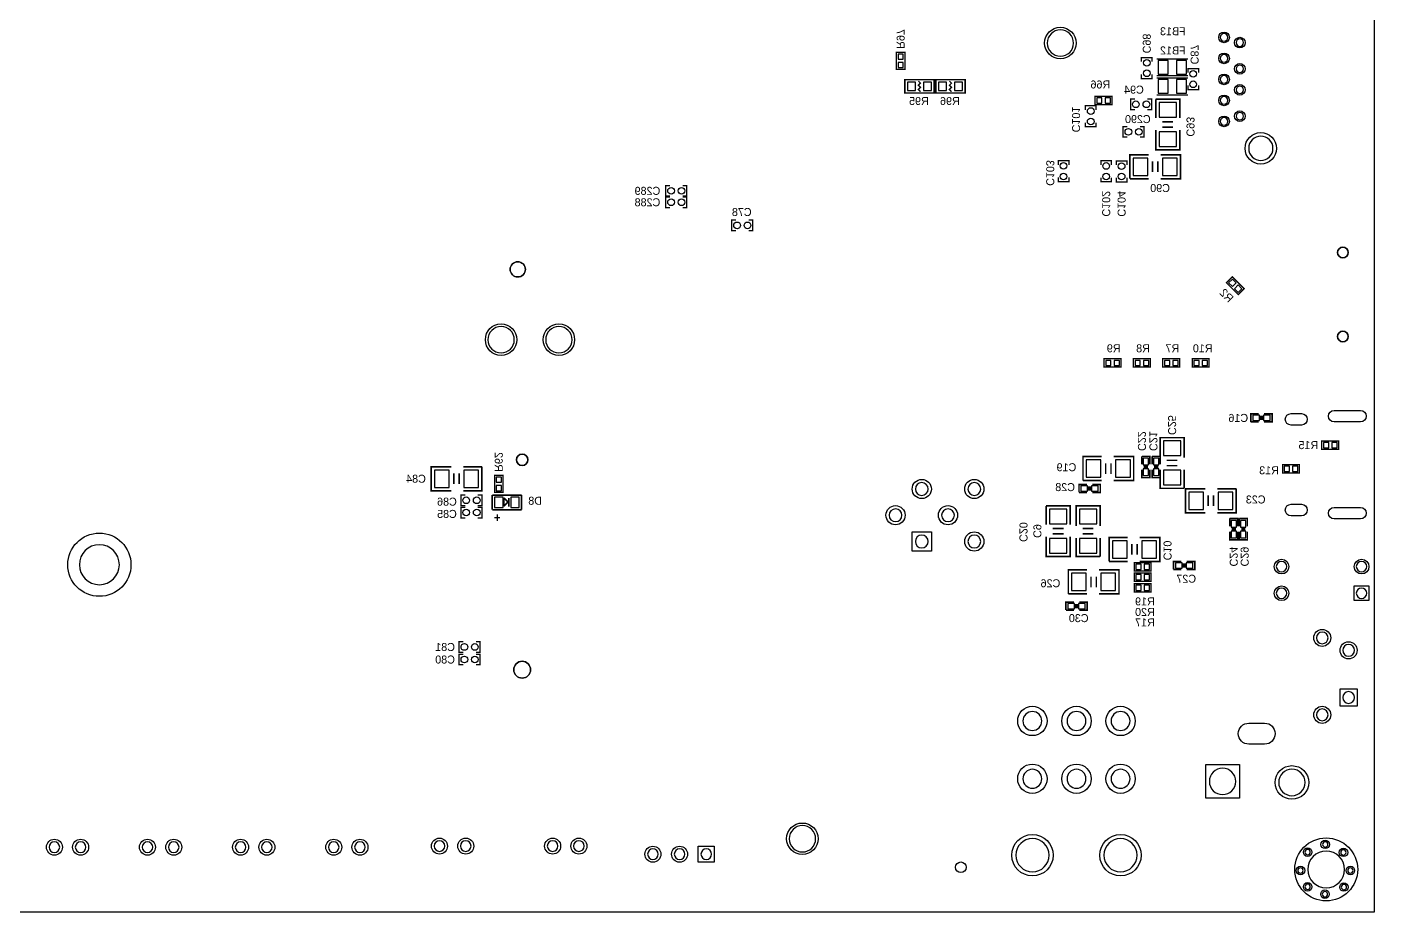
# Model space of a CAD drawing. Extents: x 0 to 254, y 0 to 180.
# Drawn here: x 125.8 to 254, y 0 to 84.3 of the extents above; entities that cross this region are included whole.
import ezdxf

# ---------------------------------------------------------------- set-up
doc = ezdxf.new("R2010")
doc.units = 0
for name, color, linetype in [('BG_DRILLHOLE', 1, 'CONTINUOUS'), ('BG_OUTLINE', 2, 'CONTINUOUS'), ('PG_SILKSCREEN_BOTTOM', 6, 'CONTINUOUS'), ('PIN_BOTTOM', 8, 'CONTINUOUS'), ('RD_SILKSCREEN_BOTTOM', 7, 'CONTINUOUS')]:
    doc.layers.add(name, color=color, linetype=linetype)

msp = doc.modelspace()

# ---------------------------------------------------------------- linework, layer by layer
at = {"layer": 'BG_DRILLHOLE'}
for points in [[(225.39579, 82.771742, 1), (222.88119, 82.771742, 1)], [(240.075466, 83.311238, 1), (239.364266, 83.311238, 1)], [(241.57559, 82.811112, 1), (240.86439, 82.811112, 1)], [(240.075466, 81.311242, 1), (239.364266, 81.311242, 1)], [(240.075466, 79.311246, 1), (239.364266, 79.311246, 1)], [(241.57559, 80.311244, 1), (240.86439, 80.311244, 1)], [(241.57559, 78.311248, 1), (240.86439, 78.311248, 1)], [(240.075466, 77.31125, 1), (239.364266, 77.31125, 1)], [(241.57559, 75.811126, 1), (240.86439, 75.811126, 1)], [(240.075466, 75.311254, 1), (239.364266, 75.311254, 1)], [(244.375686, 72.741282, 1), (242.064286, 72.741282, 1)], [(251.542296, 62.827408, 1), (250.526296, 62.827408, 1)], [(173.20006, 61.215524, 1), (171.75226, 61.215524, 1)], [(172.150532, 54.51602, 1), (169.635932, 54.51602, 1)], [(177.650394, 54.51602, 1), (175.135794, 54.51602, 1)], [(251.542296, 54.826408, 1), (250.526296, 54.826408, 1)], [(173.443138, 43.082972, 1), (172.350938, 43.082972, 1)], [(211.55152, 40.29456, 1), (210.33232, 40.29456, 1)], [(216.55024, 40.29456, 1), (215.33104, 40.29456, 1)], [(209.05216, 37.7952, 1), (207.83296, 37.7952, 1)], [(214.05088, 37.7952, 1), (212.83168, 37.7952, 1)], [(134.551928, 33.082992, 1), (130.741928, 33.082992, 1)], [(211.55152, 35.29584, 1), (210.33232, 35.29584, 1)], [(216.55024, 35.29584, 1), (215.33104, 35.29584, 1)], [(245.691914, 32.90316, 1), (244.69217, 32.90316, 1)], [(253.311914, 32.90316, 1), (252.31217, 32.90316, 1)], [(245.691914, 30.36316, 1), (244.69217, 30.36316, 1)], [(253.311914, 30.36316, 1), (252.31217, 30.36316, 1)], [(249.622818, 26.115518, 1), (248.505218, 26.115518, 1)], [(252.135386, 24.929846, 1), (251.017786, 24.929846, 1)], [(173.697138, 23.083012, 1), (172.096938, 23.083012, 1)], [(252.135386, 20.437094, 1), (251.017786, 20.437094, 1)], [(249.622818, 18.786856, 1), (248.505218, 18.786856, 1)], [(222.37192, 18.200116, 1), (220.56852, 18.200116, 1)], [(226.57181, 18.200116, 1), (224.76841, 18.200116, 1)], [(230.7717, 18.200116, 1), (228.9683, 18.200116, 1)], [(222.37192, 12.7, 1), (220.56852, 12.7, 1)], [(226.57181, 12.7, 1), (224.76841, 12.7, 1)], [(230.7717, 12.7, 1), (228.9683, 12.7, 1)], [(240.83518, 12.446, 1), (238.32058, 12.446, 1)], [(247.43918, 12.3444, 1), (244.92458, 12.3444, 1)], [(200.83399, 6.985, 1), (198.31939, 6.985, 1)], [(128.870964, 6.181344, 1), (127.854964, 6.181344, 1)], [(131.370324, 6.181344, 1), (130.354324, 6.181344, 1)], [(137.735564, 6.181344, 1), (136.719564, 6.181344, 1)], [(140.234924, 6.181344, 1), (139.218924, 6.181344, 1)], [(146.600164, 6.181344, 1), (145.584164, 6.181344, 1)], [(149.099524, 6.181344, 1), (148.083524, 6.181344, 1)], [(155.464764, 6.181344, 1), (154.448764, 6.181344, 1)], [(157.964124, 6.181344, 1), (156.948124, 6.181344, 1)], [(165.534594, 6.285992, 1), (164.518594, 6.285992, 1)], [(168.033954, 6.285992, 1), (167.017954, 6.285992, 1)], [(176.308766, 6.285992, 1), (175.292766, 6.285992, 1)], [(178.808126, 6.285992, 1), (177.792126, 6.285992, 1)], [(223.06661, 5.417058, 1), (219.89161, 5.417058, 1)], [(231.44861, 5.417058, 1), (228.27361, 5.417058, 1)], [(249.60834, 6.44652, 1), (249.10034, 6.44652, 1)], [(185.853578, 5.511292, 1), (184.837578, 5.511292, 1)], [(188.393578, 5.511292, 1), (187.377578, 5.511292, 1)], [(190.933578, 5.511292, 1), (189.917578, 5.511292, 1)], [(247.93194, 5.70992, 1), (247.42394, 5.70992, 1)], [(251.19584, 4.064, 1), (247.69064, 4.064, 1)], [(251.33554, 5.68452, 1), (250.82754, 5.68452, 1)], [(247.24614, 3.95732, 1), (246.73814, 3.95732, 1)], [(251.99594, 3.95732, 1), (251.48794, 3.95732, 1)], [(247.93194, 2.40792, 1), (247.42394, 2.40792, 1)], [(251.38634, 2.38252, 1), (250.87834, 2.38252, 1)], [(249.58294, 1.69672, 1), (249.07494, 1.69672, 1)]]:
    msp.add_lwpolyline(points, format="xyb", close=True, dxfattribs=at)
at = {"layer": 'BG_OUTLINE'}
msp.add_lwpolyline([(0, 180.34), (254, 180.34), (254, 0), (0, 0)], close=True, dxfattribs=at)
at = {"layer": 'PG_SILKSCREEN_BOTTOM'}
for points, const_width in [([(208.53146, 81.8769), (209.32902, 81.8769), (209.32902, 80.2767), (208.53146, 80.2767), (208.53146, 81.8769)], 0.127), ([(232.859326, 80.990948), (232.859326, 81.390998), (231.859074, 81.390998), (231.859074, 80.990948)], 0.127), ([(233.29646, 81.2673), (236.29874, 81.2673)], 0.127), ([(232.859326, 79.791052), (232.859326, 79.391002), (231.859074, 79.391002), (231.859074, 79.791052)], 0.127), ([(236.29874, 79.6671), (233.29646, 79.6671)], 0.127), ([(237.287562, 79.942944), (237.287562, 80.342994), (236.28731, 80.342994), (236.28731, 79.942944)], 0.127), ([(209.318352, 78.016862), (212.112352, 78.016862), (212.112352, 79.286862), (209.318352, 79.286862), (209.318352, 78.016862)], 0.1524), ([(210.615276, 79.151988), (210.815428, 78.951836), (210.615276, 78.751938), (210.815428, 78.551786), (210.615276, 78.351888), (210.815428, 78.151736)], 0.127), ([(212.270848, 78.016862), (215.064848, 78.016862), (215.064848, 79.286862), (212.270848, 79.286862), (212.270848, 78.016862)], 0.1524), ([(213.567772, 79.151988), (213.767924, 78.951836), (213.567772, 78.751938), (213.767924, 78.551786), (213.567772, 78.351888), (213.767924, 78.151736)], 0.127), ([(233.29646, 79.4385), (236.29874, 79.4385)], 0.127), ([(237.287562, 78.743048), (237.287562, 78.342998), (236.28731, 78.342998), (236.28731, 78.743048)], 0.127), ([(229.0445, 77.700378), (229.0445, 76.902818), (227.4443, 76.902818), (227.4443, 77.700378), (229.0445, 77.700378)], 0.127), ([(231.225852, 77.436726), (230.825802, 77.436726), (230.825802, 76.436474), (231.225852, 76.436474)], 0.127), ([(232.425748, 77.436726), (232.825798, 77.436726), (232.825798, 76.436474), (232.425748, 76.436474)], 0.127), ([(235.5088, 75.6412), (235.5088, 77.4192), (233.2228, 77.4192)], 0.1524), ([(233.2228, 77.4192), (233.2228, 75.6412)], 0.1524), ([(236.29874, 77.8383), (233.29646, 77.8383)], 0.127), ([(226.525074, 76.393548), (226.525074, 76.793598), (227.525326, 76.793598), (227.525326, 76.393548)], 0.127), ([(226.525074, 75.193652), (226.525074, 74.793602), (227.525326, 74.793602), (227.525326, 75.193652)], 0.127), ([(230.50754, 74.810366), (230.10749, 74.810366), (230.10749, 73.810114), (230.50754, 73.810114)], 0.127), ([(231.707436, 74.810366), (232.107486, 74.810366), (232.107486, 73.810114), (231.707436, 73.810114)], 0.127), ([(233.2228, 74.4982), (233.2228, 72.5932), (235.5088, 72.5932), (235.5088, 74.4982)], 0.1524), ([(233.8578, 75.2602), (234.8738, 75.2602)], 0.1524), ([(233.8578, 74.7522), (234.8738, 74.7522)], 0.1524), ([(232.537, 72.136), (230.759, 72.136), (230.759, 69.85)], 0.1524), ([(233.68, 69.85), (235.585, 69.85), (235.585, 72.136), (233.68, 72.136)], 0.1524), ([(223.942148, 71.16953), (223.942148, 71.56958), (224.9424, 71.56958), (224.9424, 71.16953)], 0.127), ([(228.998526, 71.161148), (228.998526, 71.561198), (227.998274, 71.561198), (227.998274, 71.161148)], 0.127), ([(230.466646, 71.152766), (230.466646, 71.552816), (229.466394, 71.552816), (229.466394, 71.152766)], 0.127), ([(232.918, 70.485), (232.918, 71.501)], 0.1524), ([(233.426, 70.485), (233.426, 71.501)], 0.1524), ([(186.971178, 68.195698), (186.571128, 68.195698), (186.571128, 69.19595), (186.971178, 69.19595)], 0.127), ([(188.171074, 68.195698), (188.571124, 68.195698), (188.571124, 69.19595), (188.171074, 69.19595)], 0.127), ([(223.942148, 69.969634), (223.942148, 69.569584), (224.9424, 69.569584), (224.9424, 69.969634)], 0.127), ([(228.998526, 69.961252), (228.998526, 69.561202), (227.998274, 69.561202), (227.998274, 69.961252)], 0.127), ([(230.466646, 69.95287), (230.466646, 69.55282), (229.466394, 69.55282), (229.466394, 69.95287)], 0.127), ([(230.759, 69.85), (232.537, 69.85)], 0.1524), ([(186.971178, 67.105022), (186.571128, 67.105022), (186.571128, 68.105274), (186.971178, 68.105274)], 0.127), ([(188.171074, 67.105022), (188.571124, 67.105022), (188.571124, 68.105274), (188.171074, 68.105274)], 0.127), ([(193.253868, 65.90792), (192.853818, 65.90792), (192.853818, 64.907668), (193.253868, 64.907668)], 0.127), ([(194.453764, 65.90792), (194.853814, 65.90792), (194.853814, 64.907668), (194.453764, 64.907668)], 0.127), ([(239.94364, 59.940698), (240.507774, 60.504832), (241.639344, 59.373262), (241.07521, 58.809128), (239.94364, 59.940698)], 0.127), ([(229.90302, 52.69992), (229.90302, 51.90236), (228.30282, 51.90236), (228.30282, 52.69992), (229.90302, 52.69992)], 0.127), ([(232.69702, 52.69992), (232.69702, 51.90236), (231.09682, 51.90236), (231.09682, 52.69992), (232.69702, 52.69992)], 0.127), ([(235.49102, 52.69992), (235.49102, 51.90236), (233.89082, 51.90236), (233.89082, 52.69992), (235.49102, 52.69992)], 0.127), ([(238.28502, 52.69992), (238.28502, 51.90236), (236.68482, 51.90236), (236.68482, 52.69992), (238.28502, 52.69992)], 0.127), ([(243.0272, 47.4472), (242.2652, 47.4472), (242.2652, 46.6852)], 0.1524), ([(243.5352, 46.6852), (244.2972, 46.6852), (244.2972, 47.4472), (243.5352, 47.4472)], 0.1524), ([(242.2652, 46.6852), (243.0272, 46.6852)], 0.1524), ([(243.205, 46.863), (243.205, 47.2694)], 0.1524), ([(243.3574, 46.863), (243.3574, 47.2694)], 0.1524), ([(235.9152, 43.2816), (235.9152, 45.1866), (233.6292, 45.1866), (233.6292, 43.2816)], 0.1524), ([(250.62815, 44.876212), (250.62815, 44.078652), (249.02795, 44.078652), (249.02795, 44.876212), (250.62815, 44.876212)], 0.127), ([(166.1414, 42.418), (164.2364, 42.418), (164.2364, 40.132), (166.1414, 40.132)], 0.1524), ([(167.2844, 40.132), (169.0624, 40.132), (169.0624, 42.418)], 0.1524), ([(169.0624, 42.418), (167.2844, 42.418)], 0.1524), ([(228.0666, 43.3832), (226.2886, 43.3832), (226.2886, 41.0972)], 0.1524), ([(228.4476, 41.7322), (228.4476, 42.7482)], 0.1524), ([(228.9556, 41.7322), (228.9556, 42.7482)], 0.1524), ([(229.2096, 41.0972), (231.1146, 41.0972), (231.1146, 43.3832), (229.2096, 43.3832)], 0.1524), ([(232.664, 42.6466), (232.664, 43.4086), (231.902, 43.4086)], 0.1524), ([(231.902, 43.4086), (231.902, 42.6466)], 0.1524), ([(232.0798, 42.4688), (232.4862, 42.4688)], 0.1524), ([(232.0798, 42.3164), (232.4862, 42.3164)], 0.1524), ([(233.6292, 42.6466), (233.6292, 43.4086), (232.8672, 43.4086)], 0.1524), ([(232.8672, 43.4086), (232.8672, 42.6466)], 0.1524), ([(233.045, 42.4688), (233.4514, 42.4688)], 0.1524), ([(233.045, 42.3164), (233.4514, 42.3164)], 0.1524), ([(235.2802, 43.0276), (234.2642, 43.0276)], 0.1524), ([(235.2802, 42.5196), (234.2642, 42.5196)], 0.1524), ([(245.285768, 41.806876), (245.285768, 42.604436), (246.885968, 42.604436), (246.885968, 41.806876), (245.285768, 41.806876)], 0.127), ([(166.3954, 41.783), (166.3954, 40.767)], 0.1524), ([(166.9034, 41.783), (166.9034, 40.767)], 0.1524), ([(171.068492, 39.98595), (170.270932, 39.98595), (170.270932, 41.58615), (171.068492, 41.58615), (171.068492, 39.98595)], 0.127), ([(226.2886, 41.0972), (228.0666, 41.0972)], 0.1524), ([(231.902, 42.1386), (231.902, 41.3766), (232.664, 41.3766), (232.664, 42.1386)], 0.1524), ([(232.8672, 42.1386), (232.8672, 41.3766), (233.6292, 41.3766), (233.6292, 42.1386)], 0.1524), ([(233.6292, 42.1386), (233.6292, 40.3606), (235.9152, 40.3606)], 0.1524), ([(235.9152, 40.3606), (235.9152, 42.1386)], 0.1524), ([(167.471852, 39.717726), (167.071802, 39.717726), (167.071802, 38.717474), (167.471852, 38.717474)], 0.127), ([(168.671748, 39.717726), (169.071798, 39.717726), (169.071798, 38.717474), (168.671748, 38.717474)], 0.127), ([(170.044872, 39.71671), (172.844714, 39.71671)], 0.1524), ([(170.044872, 38.316662), (170.044872, 39.71671)], 0.1524), ([(172.844714, 39.71671), (172.844714, 38.316662)], 0.1524), ([(226.6696, 40.730424), (225.9076, 40.730424), (225.9076, 39.968424)], 0.1524), ([(225.9076, 39.968424), (226.6696, 39.968424)], 0.1524), ([(226.8474, 40.146224), (226.8474, 40.552624)], 0.1524), ([(226.9998, 40.146224), (226.9998, 40.552624)], 0.1524), ([(227.1776, 39.968424), (227.9396, 39.968424), (227.9396, 40.730424), (227.1776, 40.730424)], 0.1524), ([(237.95228, 40.315388), (236.04728, 40.315388), (236.04728, 38.029388), (237.95228, 38.029388)], 0.1524), ([(239.09528, 38.029388), (240.87328, 38.029388), (240.87328, 40.315388)], 0.1524), ([(240.87328, 40.315388), (239.09528, 40.315388)], 0.1524), ([(167.471852, 38.549326), (167.071802, 38.549326), (167.071802, 37.549074), (167.471852, 37.549074)], 0.127), ([(168.671748, 38.549326), (169.071798, 38.549326), (169.071798, 37.549074), (168.671748, 37.549074)], 0.127), ([(171.152312, 39.448486), (171.533312, 39.067486)], 0.1524), ([(171.152312, 38.661086), (171.152312, 39.448486)], 0.1524), ([(171.533312, 39.042086), (171.152312, 38.661086)], 0.1524), ([(171.533312, 39.067486), (171.533312, 39.042086)], 0.1524), ([(171.634912, 38.610286), (171.634912, 39.448486)], 0.1524), ([(225.0694, 36.9062), (225.0694, 38.6842), (222.7834, 38.6842)], 0.1524), ([(222.7834, 38.6842), (222.7834, 36.9062)], 0.1524), ([(227.9142, 36.7792), (227.9142, 38.6842), (225.6282, 38.6842), (225.6282, 36.7792)], 0.1524), ([(238.20628, 39.680388), (238.20628, 38.664388)], 0.1524), ([(238.71428, 39.680388), (238.71428, 38.664388)], 0.1524), ([(172.844714, 38.316662), (170.044872, 38.316662)], 0.1524), ([(170.25112, 37.568886), (170.78452, 37.568886)], 0.1524), ([(170.53052, 37.238686), (170.53052, 37.899086)], 0.1524), ([(241.0206, 36.7284), (241.0206, 37.4904), (240.2586, 37.4904)], 0.1524), ([(240.2586, 37.4904), (240.2586, 36.7284)], 0.1524), ([(241.935, 36.7284), (241.935, 37.4904), (241.173, 37.4904)], 0.1524), ([(241.173, 37.4904), (241.173, 36.7284)], 0.1524), ([(223.4184, 36.5252), (224.4344, 36.5252)], 0.1524), ([(223.4184, 36.0172), (224.4344, 36.0172)], 0.1524), ([(227.2792, 36.5252), (226.2632, 36.5252)], 0.1524), ([(227.2792, 36.0172), (226.2632, 36.0172)], 0.1524), ([(240.2586, 36.2204), (240.2586, 35.4584), (241.0206, 35.4584), (241.0206, 36.2204)], 0.1524), ([(240.4364, 36.5506), (240.8428, 36.5506)], 0.1524), ([(240.4364, 36.3982), (240.8428, 36.3982)], 0.1524), ([(241.173, 36.2204), (241.173, 35.4584), (241.935, 35.4584), (241.935, 36.2204)], 0.1524), ([(241.3508, 36.5506), (241.7572, 36.5506)], 0.1524), ([(241.3508, 36.3982), (241.7572, 36.3982)], 0.1524), ([(222.7834, 35.7632), (222.7834, 33.8582), (225.0694, 33.8582), (225.0694, 35.7632)], 0.1524), ([(225.6282, 35.6362), (225.6282, 33.8582), (227.9142, 33.8582)], 0.1524), ([(227.9142, 33.8582), (227.9142, 35.6362)], 0.1524), ([(230.5558, 35.687), (228.7778, 35.687), (228.7778, 33.401)], 0.1524), ([(230.9368, 34.036), (230.9368, 35.052)], 0.1524), ([(231.4448, 34.036), (231.4448, 35.052)], 0.1524), ([(231.6988, 33.401), (233.6038, 33.401), (233.6038, 35.687), (231.6988, 35.687)], 0.1524), ([(228.7778, 33.401), (230.5558, 33.401)], 0.1524), ([(231.1781, 32.49422), (231.1781, 33.29178), (232.7783, 33.29178), (232.7783, 32.49422), (231.1781, 32.49422)], 0.127), ([(235.6612, 33.402524), (234.8992, 33.402524), (234.8992, 32.640524)], 0.1524), ([(236.1692, 32.640524), (236.9312, 32.640524), (236.9312, 33.402524), (236.1692, 33.402524)], 0.1524), ([(226.6696, 32.5882), (224.8916, 32.5882), (224.8916, 30.3022)], 0.1524), ([(227.8126, 30.3022), (229.7176, 30.3022), (229.7176, 32.5882), (227.8126, 32.5882)], 0.1524), ([(231.1781, 31.490158), (231.1781, 32.287718), (232.7783, 32.287718), (232.7783, 31.490158), (231.1781, 31.490158)], 0.127), ([(234.8992, 32.640524), (235.6612, 32.640524)], 0.1524), ([(235.839, 32.818324), (235.839, 33.224724)], 0.1524), ([(235.9914, 32.818324), (235.9914, 33.224724)], 0.1524), ([(227.0506, 30.9372), (227.0506, 31.9532)], 0.1524), ([(227.5586, 30.9372), (227.5586, 31.9532)], 0.1524), ([(231.1781, 30.486096), (231.1781, 31.283656), (232.7783, 31.283656), (232.7783, 30.486096), (231.1781, 30.486096)], 0.127), ([(225.42246, 29.521658), (224.66046, 29.521658), (224.66046, 28.759658)], 0.1524), ([(224.8916, 30.3022), (226.6696, 30.3022)], 0.1524), ([(225.93046, 28.759658), (226.69246, 28.759658), (226.69246, 29.521658), (225.93046, 29.521658)], 0.1524), ([(224.66046, 28.759658), (225.42246, 28.759658)], 0.1524), ([(225.60026, 28.937458), (225.60026, 29.343858)], 0.1524), ([(225.75266, 28.937458), (225.75266, 29.343858)], 0.1524), ([(167.294052, 25.747726), (166.894002, 25.747726), (166.894002, 24.747474), (167.294052, 24.747474)], 0.127), ([(168.493948, 25.747726), (168.893998, 25.747726), (168.893998, 24.747474), (168.493948, 24.747474)], 0.127), ([(167.294052, 24.553926), (166.894002, 24.553926), (166.894002, 23.553674), (167.294052, 23.553674)], 0.127), ([(168.493948, 24.553926), (168.893998, 24.553926), (168.893998, 23.553674), (168.493948, 23.553674)], 0.127)]:
    msp.add_lwpolyline(points, dxfattribs=dict(at, const_width=const_width))
at = {"layer": 'PIN_BOTTOM'}
for points in [[(208.68005, 81.22539), (209.18043, 81.22539), (209.18043, 81.72577), (208.68005, 81.72577)], [(208.68005, 80.42783), (209.18043, 80.42783), (209.18043, 80.92821), (208.68005, 80.92821)], [(233.44886, 81.11744), (233.44886, 79.81696), (234.39882, 79.81696), (234.39882, 81.11744)], [(235.19638, 81.11744), (235.19638, 79.81696), (236.14634, 79.81696), (236.14634, 81.11744)], [(209.572352, 79.058262), (209.572352, 78.245462), (210.334352, 78.245462), (210.334352, 79.058262)], [(211.096352, 79.058262), (211.096352, 78.245462), (211.858352, 78.245462), (211.858352, 79.058262)], [(212.524848, 79.058262), (212.524848, 78.245462), (213.286848, 78.245462), (213.286848, 79.058262)], [(214.048848, 79.058262), (214.048848, 78.245462), (214.810848, 78.245462), (214.810848, 79.058262)], [(233.44886, 79.28864), (233.44886, 77.98816), (234.39882, 77.98816), (234.39882, 79.28864)], [(235.19638, 79.28864), (235.19638, 77.98816), (236.14634, 77.98816), (236.14634, 79.28864)], [(227.59543, 77.551788), (227.59543, 77.051408), (228.09581, 77.051408), (228.09581, 77.551788)], [(228.39299, 77.551788), (228.39299, 77.051408), (228.89337, 77.051408), (228.89337, 77.551788)], [(235.1913, 77.1017), (233.5403, 77.1017), (233.5403, 75.7047), (235.1913, 75.7047)], [(235.1913, 74.3077), (233.5403, 74.3077), (233.5403, 72.9107), (235.1913, 72.9107)], [(231.0765, 71.8185), (231.0765, 70.1675), (232.4735, 70.1675), (232.4735, 71.8185)], [(233.8705, 71.8185), (233.8705, 70.1675), (235.2675, 70.1675), (235.2675, 71.8185)], [(240.509552, 59.585098), (240.863374, 59.93892), (240.509552, 60.292742), (240.15573, 59.93892)], [(241.073432, 59.021218), (241.427254, 59.37504), (241.073432, 59.728862), (240.71961, 59.37504)], [(228.45395, 52.55133), (228.45395, 52.05095), (228.95433, 52.05095), (228.95433, 52.55133)], [(229.25151, 52.55133), (229.25151, 52.05095), (229.75189, 52.05095), (229.75189, 52.55133)], [(231.24795, 52.55133), (231.24795, 52.05095), (231.74833, 52.05095), (231.74833, 52.55133)], [(232.04551, 52.55133), (232.04551, 52.05095), (232.54589, 52.05095), (232.54589, 52.55133)], [(234.04195, 52.55133), (234.04195, 52.05095), (234.54233, 52.05095), (234.54233, 52.55133)], [(234.83951, 52.55133), (234.83951, 52.05095), (235.33989, 52.05095), (235.33989, 52.55133)], [(236.83595, 52.55133), (236.83595, 52.05095), (237.33633, 52.05095), (237.33633, 52.55133)], [(237.63351, 52.55133), (237.63351, 52.05095), (238.13389, 52.05095), (238.13389, 52.55133)], [(242.4557, 47.3202), (242.4557, 46.8122), (243.0907, 46.8122), (243.0907, 47.3202)], [(243.4717, 47.3202), (243.4717, 46.8122), (244.1067, 46.8122), (244.1067, 47.3202)], [(233.9467, 43.4721), (235.5977, 43.4721), (235.5977, 44.8691), (233.9467, 44.8691)], [(249.17908, 44.727622), (249.17908, 44.227242), (249.67946, 44.227242), (249.67946, 44.727622)], [(249.97664, 44.727622), (249.97664, 44.227242), (250.47702, 44.227242), (250.47702, 44.727622)], [(226.6061, 43.0657), (226.6061, 41.4147), (228.0031, 41.4147), (228.0031, 43.0657)], [(229.4001, 43.0657), (229.4001, 41.4147), (230.7971, 41.4147), (230.7971, 43.0657)], [(232.537, 43.2181), (232.029, 43.2181), (232.029, 42.5831), (232.537, 42.5831)], [(233.5022, 43.2181), (232.9942, 43.2181), (232.9942, 42.5831), (233.5022, 42.5831)], [(245.937278, 41.955466), (245.937278, 42.455846), (245.436898, 42.455846), (245.436898, 41.955466)], [(246.734838, 41.955466), (246.734838, 42.455846), (246.234458, 42.455846), (246.234458, 41.955466)], [(165.9509, 40.4495), (165.9509, 42.1005), (164.5539, 42.1005), (164.5539, 40.4495)], [(168.7449, 40.4495), (168.7449, 42.1005), (167.3479, 42.1005), (167.3479, 40.4495)], [(170.919902, 41.43502), (170.419522, 41.43502), (170.419522, 40.93464), (170.919902, 40.93464)], [(232.537, 42.2021), (232.029, 42.2021), (232.029, 41.5671), (232.537, 41.5671)], [(233.5022, 42.2021), (232.9942, 42.2021), (232.9942, 41.5671), (233.5022, 41.5671)], [(233.9467, 40.6781), (235.5977, 40.6781), (235.5977, 42.0751), (233.9467, 42.0751)], [(170.919902, 40.63746), (170.419522, 40.63746), (170.419522, 40.13708), (170.919902, 40.13708)], [(226.0981, 40.603424), (226.0981, 40.095424), (226.7331, 40.095424), (226.7331, 40.603424)], [(227.1141, 40.603424), (227.1141, 40.095424), (227.7491, 40.095424), (227.7491, 40.603424)], [(237.76178, 38.346888), (237.76178, 39.997888), (236.36478, 39.997888), (236.36478, 38.346888)], [(240.55578, 38.346888), (240.55578, 39.997888), (239.15878, 39.997888), (239.15878, 38.346888)], [(170.263312, 39.511986), (170.263312, 38.521386), (171.076112, 38.521386), (171.076112, 39.511986)], [(171.813474, 39.511986), (171.813474, 38.521386), (172.626274, 38.521386), (172.626274, 39.511986)], [(224.7519, 38.3667), (223.1009, 38.3667), (223.1009, 36.9697), (224.7519, 36.9697)], [(225.9457, 36.9697), (227.5967, 36.9697), (227.5967, 38.3667), (225.9457, 38.3667)], [(240.8936, 37.2999), (240.3856, 37.2999), (240.3856, 36.6649), (240.8936, 36.6649)], [(241.808, 37.2999), (241.3, 37.2999), (241.3, 36.6649), (241.808, 36.6649)], [(211.85632, 36.21024), (211.85632, 34.38144), (210.02752, 34.38144), (210.02752, 36.21024)], [(240.8936, 36.2839), (240.3856, 36.2839), (240.3856, 35.6489), (240.8936, 35.6489)], [(241.808, 36.2839), (241.3, 36.2839), (241.3, 35.6489), (241.808, 35.6489)], [(224.7519, 35.5727), (223.1009, 35.5727), (223.1009, 34.1757), (224.7519, 34.1757)], [(225.9457, 34.1757), (227.5967, 34.1757), (227.5967, 35.5727), (225.9457, 35.5727)], [(229.0953, 35.3695), (229.0953, 33.7185), (230.4923, 33.7185), (230.4923, 35.3695)], [(231.8893, 35.3695), (231.8893, 33.7185), (233.2863, 33.7185), (233.2863, 35.3695)], [(225.2091, 32.2707), (225.2091, 30.6197), (226.6061, 30.6197), (226.6061, 32.2707)], [(228.0031, 32.2707), (228.0031, 30.6197), (229.4001, 30.6197), (229.4001, 32.2707)], [(231.82961, 32.64281), (231.82961, 33.14319), (231.32923, 33.14319), (231.32923, 32.64281)], [(231.82961, 31.638748), (231.82961, 32.139128), (231.32923, 32.139128), (231.32923, 31.638748)], [(232.62717, 32.64281), (232.62717, 33.14319), (232.12679, 33.14319), (232.12679, 32.64281)], [(232.62717, 31.638748), (232.62717, 32.139128), (232.12679, 32.139128), (232.12679, 31.638748)], [(235.0897, 33.275524), (235.0897, 32.767524), (235.7247, 32.767524), (235.7247, 33.275524)], [(236.1057, 33.275524), (236.1057, 32.767524), (236.7407, 32.767524), (236.7407, 33.275524)], [(231.82961, 30.634686), (231.82961, 31.135066), (231.32923, 31.135066), (231.32923, 30.634686)], [(232.62717, 30.634686), (232.62717, 31.135066), (232.12679, 31.135066), (232.12679, 30.634686)], [(253.512066, 29.663136), (252.112018, 29.663136), (252.112018, 31.063184), (253.512066, 31.063184)], [(224.85096, 29.394658), (224.85096, 28.886658), (225.48596, 28.886658), (225.48596, 29.394658)], [(225.86696, 29.394658), (225.86696, 28.886658), (226.50196, 28.886658), (226.50196, 29.394658)], [(252.389386, 19.624294), (250.763786, 19.624294), (250.763786, 21.249894), (252.389386, 21.249894)], [(237.97768, 10.8458), (237.97768, 14.0462), (241.17808, 14.0462), (241.17808, 10.8458)], [(189.663578, 6.273292), (191.187578, 6.273292), (191.187578, 4.749292), (189.663578, 4.749292)]]:
    msp.add_lwpolyline(points, close=True, dxfattribs=at)
for points in [[(246.092853, 47.481871), (247.092851, 47.481871, -1), (247.092851, 46.381797), (246.092853, 46.381797, -1)], [(250.2027, 47.781845), (252.702568, 47.781845, -1), (252.702568, 46.681771), (250.2027, 46.681771, -1)], [(246.092853, 38.841807), (247.092851, 38.841807, -1), (247.092851, 37.741733), (246.092853, 37.741733, -1)], [(250.2027, 38.541833), (252.702568, 38.541833, -1), (252.702568, 37.441759), (250.2027, 37.441759, -1)], [(243.57838, 15.9893), (242.07978, 15.9893, -1), (242.07978, 17.9959), (243.57838, 17.9959, -1)]]:
    msp.add_lwpolyline(points, format="xyb", close=True, dxfattribs=at)
for centre, radius in [((224.13849, 82.771742), 1.4986), ((239.719866, 83.311238), 0.508), ((241.21999, 82.811112), 0.508), ((232.3592, 80.891126), 0.3175), ((239.719866, 81.311242), 0.508), ((241.21999, 80.311244), 0.508), ((232.3592, 79.890874), 0.3175), ((236.787436, 79.843122), 0.3175), ((239.719866, 79.311246), 0.508), ((236.787436, 78.84287), 0.3175), ((241.21999, 78.311248), 0.508), ((231.325674, 76.9366), 0.3175), ((232.325926, 76.9366), 0.3175), ((239.719866, 77.31125), 0.508), ((227.0252, 76.293726), 0.3175), ((239.719866, 75.311254), 0.508), ((241.21999, 75.811126), 0.508), ((227.0252, 75.293474), 0.3175), ((230.607362, 74.31024), 0.3175), ((231.607614, 74.31024), 0.3175), ((243.219986, 72.741282), 1.4986), ((224.442274, 71.069708), 0.3175), ((228.4984, 71.061326), 0.3175), ((229.96652, 71.052944), 0.3175), ((224.442274, 70.069456), 0.3175), ((228.4984, 70.061074), 0.3175), ((229.96652, 70.052692), 0.3175), ((187.071, 68.695824), 0.3175), ((188.071252, 68.695824), 0.3175), ((187.071, 67.605148), 0.3175), ((188.071252, 67.605148), 0.3175), ((193.35369, 65.407794), 0.3175), ((194.353942, 65.407794), 0.3175), ((251.034296, 62.827408), 0.508), ((172.47616, 61.215524), 0.7239), ((170.893232, 54.51602), 1.4986), ((176.393094, 54.51602), 1.4986), ((251.034296, 54.826408), 0.508), ((172.897038, 43.082972), 0.5461), ((210.94192, 40.29456), 0.9144), ((215.94064, 40.29456), 0.9144), ((167.571674, 39.2176), 0.3175), ((168.571926, 39.2176), 0.3175), ((208.44256, 37.7952), 0.9144), ((213.44128, 37.7952), 0.9144), ((167.571674, 38.0492), 0.3175), ((168.571926, 38.0492), 0.3175), ((132.646928, 33.082992), 3.0099), ((215.94064, 35.29584), 0.9144), ((245.192042, 32.90316), 0.700024), ((252.812042, 32.90316), 0.700024), ((245.192042, 30.36316), 0.700024), ((249.064018, 26.115518), 0.8128), ((251.576586, 24.929846), 0.8128), ((167.393874, 25.2476), 0.3175), ((167.393874, 24.0538), 0.3175), ((168.394126, 25.2476), 0.3175), ((168.394126, 24.0538), 0.3175), ((172.897038, 23.083012), 0.8001), ((221.47022, 18.200116), 1.397), ((225.67011, 18.200116), 1.397), ((229.87, 18.200116), 1.397), ((249.064018, 18.786856), 0.8128), ((221.47022, 12.7), 1.397), ((225.67011, 12.7), 1.397), ((229.87, 12.7), 1.397), ((246.18188, 12.3444), 1.6002), ((199.57669, 6.985), 1.4986), ((128.362964, 6.181344), 0.762), ((130.862324, 6.181344), 0.762), ((137.227564, 6.181344), 0.762), ((139.726924, 6.181344), 0.762), ((146.092164, 6.181344), 0.762), ((148.591524, 6.181344), 0.762), ((154.956764, 6.181344), 0.762), ((157.456124, 6.181344), 0.762), ((165.026594, 6.285992), 0.762), ((167.525954, 6.285992), 0.762), ((175.800766, 6.285992), 0.762), ((178.300126, 6.285992), 0.762), ((221.47911, 5.417058), 1.9685), ((229.86111, 5.417058), 1.9685), ((249.44324, 4.064), 2.9972), ((249.35434, 6.44652), 0.4064), ((185.345578, 5.511292), 0.762), ((187.885578, 5.511292), 0.762), ((247.67794, 5.70992), 0.4064), ((251.08154, 5.68452), 0.4064), ((214.6554, 4.2672), 0.508), ((246.99214, 3.95732), 0.4064), ((251.74194, 3.95732), 0.4064), ((247.67794, 2.40792), 0.4064), ((251.13234, 2.38252), 0.4064), ((249.32894, 1.69672), 0.4064)]:
    msp.add_circle(centre, radius, dxfattribs=at)

# ---------------------------------------------------------------- texts
at = {"layer": 'RD_SILKSCREEN_BOTTOM', "text_generation_flag": 2, "width": 1.003333}
for s, rotation, p in [('R97', 270, (208.54924, 82.219546)), ('C98', 270, (231.9782, 81.787746)), ('C87', 270, (236.533436, 80.739742)), ('C101', 270, (225.2472, 74.269346)), ('C93', 270, (236.1438, 73.862946)), ('C103', 270, (222.791274, 69.172328)), ('C102', 270, (228.1174, 66.242946)), ('C104', 270, (229.58552, 66.234564)), ('R2', 315, (240.156746, 58.00598)), ('C25', 270, (234.3912, 45.440346)), ('C22', 270, (231.521, 43.916346)), ('C21', 270, (232.6132, 43.916346)), ('R62', 270, (170.288712, 41.928796)), ('C20', 270, (220.2434, 35.254946)), ('C9', 270, (221.5642, 35.6362)), ('C10', 270, (233.9594, 33.502346)), ('C24', 270, (240.2586, 32.918146)), ('C29', 270, (241.3, 32.918146))]:
    msp.add_text(s, height=0.762, rotation=rotation, dxfattribs=at).set_placement(p)
for s, p in [('FB13', (236.068108, 83.5152)), ('FB12', (236.068108, 81.6864)), ('R66', (228.879654, 78.444598)), ('C94', (232.080054, 77.9526)), ('R95', (211.604606, 76.873862)), ('R96', (214.557102, 76.873862)), ('C290', (232.733342, 75.14844)), ('C90', (234.569254, 68.58)), ('C288', (186.04738, 67.224148)), ('C289', (186.04738, 68.314824)), ('C78', (194.74307, 66.296794)), ('R9', (229.86492, 53.31714)), ('R8', (232.65892, 53.31714)), ('R7', (235.45292, 53.31714)), ('R10', (238.628174, 53.31714)), ('C16', (242.011454, 46.6852)), ('R15', (248.685304, 44.096432)), ('C19', (225.653854, 41.9862)), ('R13', (244.943122, 41.697656)), ('C84', (163.728654, 40.894)), ('C28', (225.526854, 40.095424)), ('C86', (166.675054, 38.7096)), ('D8', (174.786544, 38.795198)), ('C23', (243.667534, 38.918388)), ('C85', (166.675054, 37.5412)), ('C27', (237.058454, 31.370524)), ('C26', (224.129854, 30.9372)), ('R19', (233.121454, 29.21)), ('C30', (226.819714, 27.616658)), ('R20', (233.121454, 28.205938)), ('R17', (233.121454, 27.201876)), ('C80', (166.497254, 23.6728)), ('C81', (166.497254, 24.8666))]:
    msp.add_text(s, height=0.762, dxfattribs=at).set_placement(p)

doc.saveas('drawing.dxf')
